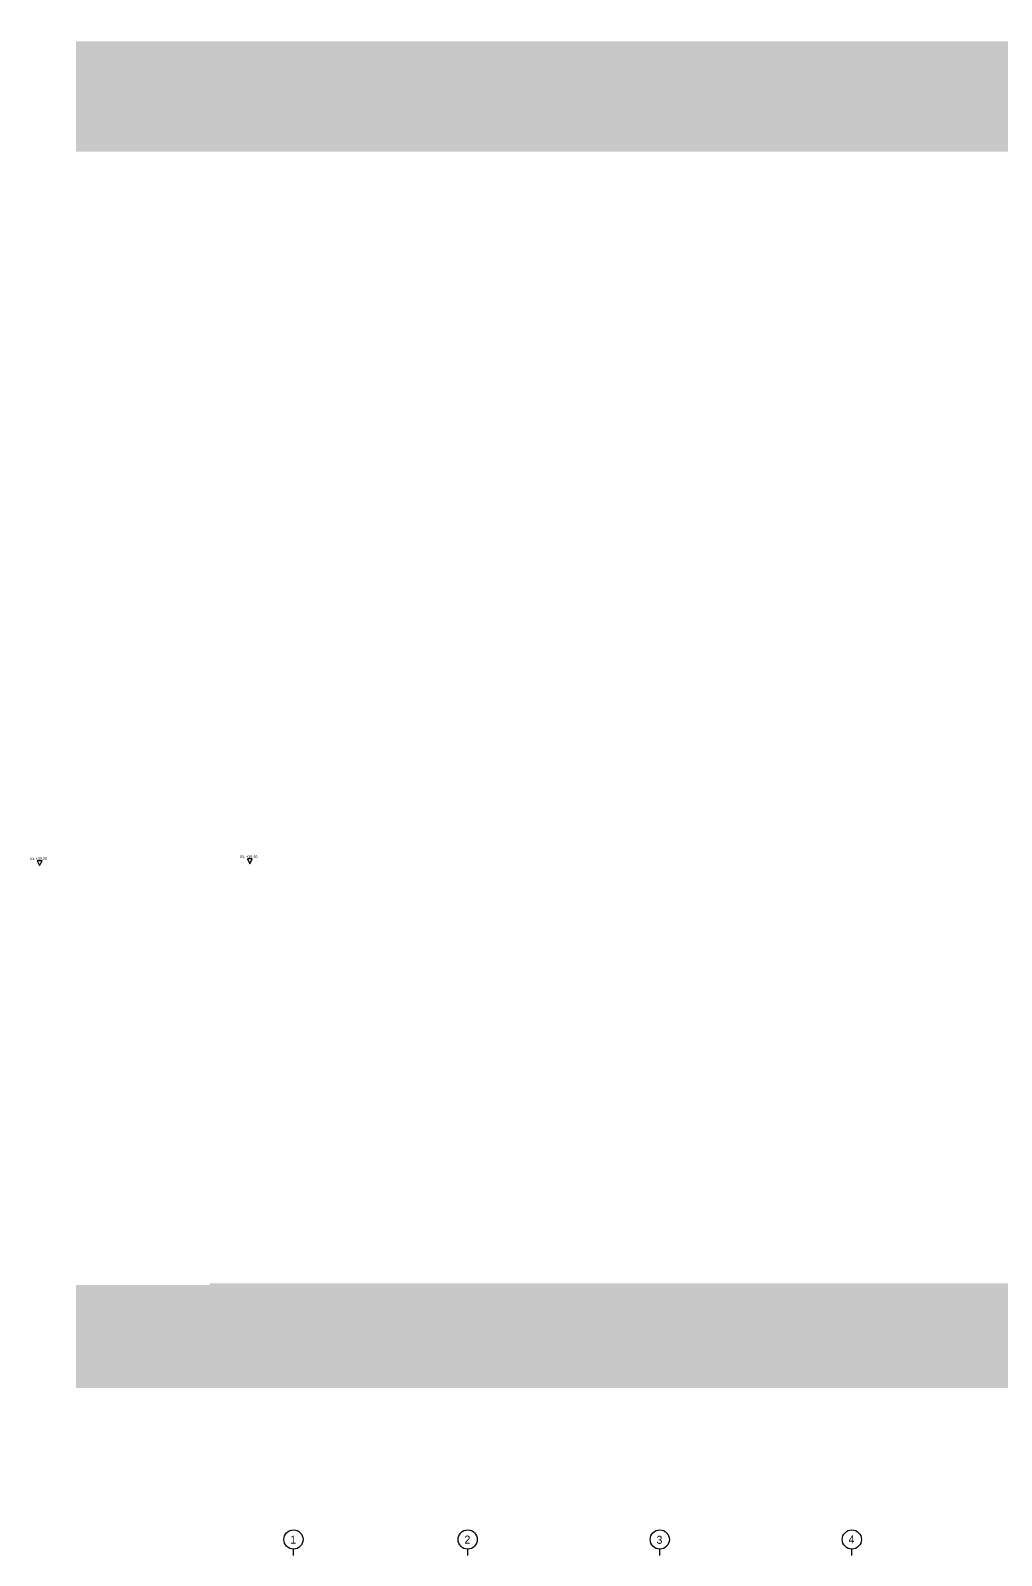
# Model space of a CAD drawing. Header units: millimetres. Extents: x 17311 to 801382, y -242618 to -104888.
# Drawn here: x 17311 to 71912, y -241067 to -155338 of the extents above; entities that cross this region are included whole.
import ezdxf

# ---------------------------------------------------------------- set-up
doc = ezdxf.new("R2010")
doc.units = ezdxf.units.MM
doc.header["$LTSCALE"] = 250
doc.layers.add('# 레벨 계획', color=193, linetype='Continuous', plot=False)
doc.layers.add('CK', color=221, linetype='Continuous', plot=False)
doc.layers.add('지반', color=254, linetype='Continuous')
doc.styles.add('Gdim', font='')
doc.styles.get('Gdim').set_extended_font_data('Dotum')

# ---------------------------------------------------------------- blocks, each defined once
blk = doc.blocks.new('A$Ca5fe03a1')
at = {"layer": 'CK', "linetype": 'Continuous'}
blk.add_lwpolyline([(0, 0), (0, 360, -1), (0, 1440, -1), (0, 360, 0)], format="xyb", dxfattribs=at)
at = {"layer": 'CK', "linetype": 'Continuous', "elevation": 0}
for points in [[(9800, 0), (9800, 360, -1), (9800, 1440, -1), (9800, 360, 0)], [(20600, 0), (20600, 360, -1), (20600, 1440, -1), (20600, 360, 0)], [(31400, 0), (31400, 360, -1), (31400, 1440, -1), (31400, 360, 0)], [(42200, 0), (42200, 360, -1), (42200, 1440, -1), (42200, 360, 0)], [(53000, 0), (53000, 360, -1), (53000, 1440, -1), (53000, 360, 0)], [(63800, 0), (63800, 360, -1), (63800, 1440, -1), (63800, 360, 0)], [(74600, 0), (74600, 360, -1), (74600, 1440, -1), (74600, 360, 0)], [(84400, 0), (84400, 360, -1), (84400, 1440, -1), (84400, 360, 0)], [(95200, 0), (95200, 360, -1), (95200, 1440, -1), (95200, 360, 0)], [(106000, 0), (106000, 360, -1), (106000, 1440, -1), (106000, 360, 0)], [(116800, 0), (116800, 360, -1), (116800, 1440, -1), (116800, 360, 0)], [(120900, 0), (120900, 360, -1), (120900, 1440, -1), (120900, 360, 0)], [(126600, 0), (126600, 360, -1), (126600, 1440, -1), (126600, 360, 0)], [(129100, 0), (129100, 360, -1), (129100, 1440, -1), (129100, 360, 0)]]:
    blk.add_lwpolyline(points, format="xyb", dxfattribs=at)
at = {"layer": 'CK', "linetype": 'Continuous', "style": 'Gdim'}
for s, p in [('1', (-180, 670)), ('2', (9620, 670)), ('3', (20420, 658)), ('4', (31220, 683)), ('5', (42020, 671)), ('6a', (52654, 667)), ('7a', (63454, 693)), ('8a', (74254, 667)), ('9', (84220, 658)), ('10', (94840, 658)), ('11', (105640, 670)), ('12', (116440, 670)), ('12a', (120320, 679)), ('13', (126171, 658)), ('14', (128671, 658))]:
    blk.add_text(s, height=450, dxfattribs=at).set_placement(p)

msp = doc.modelspace()

# ---------------------------------------------------------------- hatches: boundary and pattern name
at = {"layer": '지반'}
h = msp.add_hatch(dxfattribs=at)
h.set_pattern_fill('EARTH', color=251, scale=70, angle=45)
h.paths.add_polyline_path([(19867.6, -155938.1), (19867.6, -162158.4), (170632.4, -162158.4), (170632.4, -155338.1), (155918.4, -155338.1), (155918.4, -156058.1), (155968.4, -156058.1), (155968.4, -156118.1), (155248.4, -156118.1), (155248.4, -156058.1), (155348.4, -156058.1), (155348.4, -155818.1), (154340.3, -155818.1), (154340.3, -156958.1), (154440.3, -156958.1), (154440.3, -157018.1), (151100.3, -157018.1), (151100.3, -156958.1), (151200.3, -156958.1), (151200.3, -155818.1), (147765.3, -155818.1), (147765.3, -156458.1), (147865.3, -156458.1), (147865.3, -156518.1), (146025.3, -156518.1), (146025.3, -156458.1), (146125.3, -156458.1), (146125.3, -155748.1), (134795.3, -155748.1), (134795.3, -157288.1), (134895.3, -157288.1), (134895.3, -157348.1), (134095.3, -157348.1), (134095.3, -157288.1), (134195.3, -157288.1), (134195.3, -156748.1), (127595.3, -156748.1), (127595.3, -157288.1), (127695.3, -157288.1), (127695.3, -157348.1), (126895.3, -157348.1), (126895.3, -157288.1), (126995.3, -157288.1), (126995.3, -156748.1), (117995.3, -156748.1), (117995.3, -157888.1), (118095.3, -157888.1), (118095.3, -157948.1), (114895.3, -157948.1), (114895.3, -157888.1), (114995.3, -157888.1), (114995.3, -156748.1), (107195.3, -156748.1), (107195.3, -157888.1), (107295.3, -157888.1), (107295.3, -157948.1), (104095.3, -157948.1), (104095.3, -157888.1), (104195.3, -157888.1), (104195.3, -156748.1), (96395.3, -156748.1), (96395.3, -157888.1), (96495.3, -157888.1), (96495.3, -157948.1), (93295.3, -157948.1), (93295.3, -157888.1), (93395.3, -157888.1), (93395.3, -156748.1), (92095.3, -156748.1), (92095.3, -157088.1), (92195.3, -157088.1), (92195.3, -157148.1), (90495.3, -157148.1), (90495.3, -157088.1), (90595.3, -157088.1), (90595.3, -156388.1), (91195.3, -156388.1), (91195.3, -155748.1), (86975.3, -155748.1), (86905.3, -155818.1), (85665.3, -155818.1), (85665.3, -156758.1), (85765.3, -156758.1), (85765.3, -156818.1), (82425.3, -156818.1), (82425.3, -156758.1), (82525.3, -156758.1), (82525.3, -155818.1), (80915.3, -155818.1), (80915.3, -156458.1), (81015.3, -156458.1), (81015.3, -156518.1), (79175.3, -156518.1), (79175.3, -156458.1), (79275.3, -156458.1), (79275.3, -155818.1), (77315.3, -155818.1), (77315.3, -156058.1), (77415.3, -156058.1), (77415.3, -156118.1), (76675.3, -156118.1), (76675.3, -156058.1), (76775.3, -156058.1), (76775.3, -155818.1), (75796.7, -155818.1), (75736.7, -155748.1), (74909.2, -155748.1), (74195.3, -156164.6), (74195.3, -156288.1), (75045.3, -156288.1), (75045.3, -157288.1), (75145.3, -157288.1), (75145.3, -157348.1), (73445.3, -157348.1), (73445.3, -157288.1), (73545.3, -157288.1), (73545.3, -156288.1), (73995.3, -156288.1), (73995.3, -155938.1), (73925.3, -155938.1), (73925.3, -156038.1), (73895.3, -156038.1), (73895.3, -155938.1)])
h = msp.add_hatch(dxfattribs=at)
h.set_pattern_fill('EARTH', color=251, scale=70, angle=45)
h.paths.add_polyline_path([(19867.6, -225858.4), (19867.6, -231658.4), (170632.4, -231658.4), (170632.4, -225896), (163495.3, -225758.4), (163495.3, -226258.4), (163595.3, -226258.4), (163595.3, -226318.4), (162015.3, -226318.4), (162015.3, -227028.4), (162115.3, -227028.4), (162115.3, -227088.4), (157775.3, -227088.4), (157775.3, -227028.4), (157875.3, -227028.4), (157875.3, -226238.4), (149735.3, -226238.4), (149665.3, -226168.4), (136125.3, -226168.4), (136055.3, -226238.4), (128115.3, -226238.4), (128115.3, -226878.4), (128215.3, -226878.4), (128215.3, -226938.4), (126375.3, -226938.4), (126375.3, -226878.4), (126475.3, -226878.4), (126475.3, -226238.4), (126045.3, -226238.4), (126045.3, -226178.4), (126145.3, -226178.4), (126145.3, -225758.4), (27395.3, -225758.4), (27395.3, -225858.4)])

# ---------------------------------------------------------------- linework, layer by layer
at = {"layer": '# 레벨 계획', "elevation": 0}
for points in [[(17823.9, -202279.5), (17958.9, -202009.5), (17688.9, -202009.5), (17823.9, -202279.5)], [(29650, -202179.5), (29785, -201909.5), (29515, -201909.5), (29650, -202179.5)]]:
    msp.add_lwpolyline(points, dxfattribs=at)

# ---------------------------------------------------------------- block references
at = {"layer": 'CK'}
msp.add_blockref('A$Ca5fe03a1', (32095.3, -241066.7), dxfattribs=at)

# ---------------------------------------------------------------- texts
at = {"layer": '# 레벨 계획', "linetype": 'Continuous', "style": 'Gdim'}
for s, p in [('EL +39.30', (17295.1, -201960)), ('EL +39.40', (29121.1, -201860))]:
    msp.add_text(s, height=150, rotation=360, dxfattribs=at).set_placement(p)

doc.saveas('drawing.dxf')
